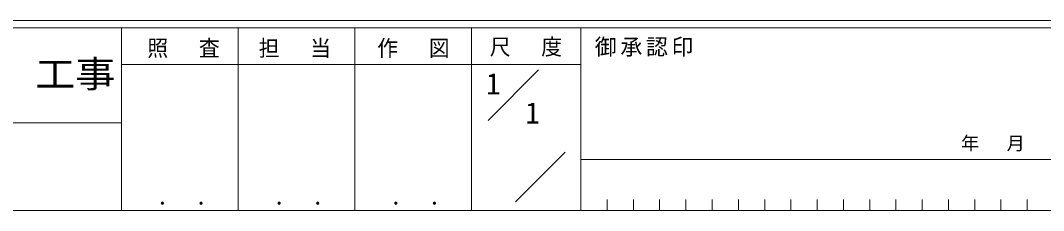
# Model space of a CAD drawing. Units: millimetres, scale not verified. Extents: x -594 to 539, y -420 to 386.
# Drawn here: x 118.3 to 398.9, y -420 to -368 of the extents above; entities that cross this region are included whole.
import ezdxf
from ezdxf.enums import TextEntityAlignment as Align

# ---------------------------------------------------------------- set-up
doc = ezdxf.new("R2010")
doc.units = ezdxf.units.MM
doc.header["$LTSCALE"] = 2
doc.layers.add('0-1_YKK_ZWAK', color=7, linetype='Continuous', lineweight=9)
doc.layers.add('0-2_USER1', color=7, linetype='Continuous')
doc.styles.add('ＭＳ ゴシック', font='')
doc.styles.get('ＭＳ ゴシック').set_extended_font_data('MS Gothic')

msp = doc.modelspace()

# ---------------------------------------------------------------- linework, layer by layer
at = {"layer": '0-1_YKK_ZWAK'}
for p, q in [((510, -368), (-590, -368)), ((456, -370), (-590, -370)), ((146, -370), (146, -420)), ((178, -370), (178, -420)), ((210, -370), (210, -420)), ((242, -370), (242, -420)), ((272, -370), (272, -420)), ((243.406, -379.999), (146, -379.999)), ((243.406, -379.999), (272, -379.999)), ((246.529, -395.337), (260.376, -381.49)), ((-38, -395.999), (146, -395.999)), ((254.103, -417.636), (267.709, -404.03)), ((272, -406), (416, -406)), ((279.2, -417), (279.2, -420)), ((286.4, -417), (286.4, -420)), ((293.6, -417), (293.6, -420)), ((300.8, -417), (300.8, -420)), ((308, -417), (308, -420)), ((315.2, -417), (315.2, -420)), ((322.4, -417), (322.4, -420)), ((329.6, -417), (329.6, -420)), ((336.8, -417), (336.8, -420)), ((344, -417), (344, -420)), ((351.2, -417), (351.2, -420)), ((358.4, -417), (358.4, -420)), ((365.6, -417), (365.6, -420)), ((372.8, -417), (372.8, -420)), ((380, -417), (380, -420)), ((387.2, -417), (387.2, -420)), ((394.4, -417), (394.4, -420)), ((-590, -420), (456, -420))]:
    msp.add_line(p, q, dxfattribs=at)

# ---------------------------------------------------------------- texts
at = {"layer": '0-1_YKK_ZWAK', "color": 3, "style": 'ＭＳ ゴシック', "width": 1.1}
msp.add_text('工事', height=7.331, dxfattribs=at).set_placement((122.331, -388.509), align=Align.BOTTOM_LEFT)
at = {"layer": '0-1_YKK_ZWAK', "color": 4, "style": 'ＭＳ ゴシック'}
msp.add_text('年   月   日', height=3.666, dxfattribs=at).set_placement((376.252, -404.527), align=Align.BOTTOM_LEFT)
at = {"layer": '0-1_YKK_ZWAK', "char_height": 4.399, "attachment_point": 7, "style": 'ＭＳ ゴシック'}
for s, insert in [('\\T1.24;\\W0.95;照\\~\\~査', (153.127, -378.257)), ('\\T1.24;\\W0.95;担\\~\\~当', (183.649, -378.257)), ('\\T1.24;\\W0.95;作\\~\\~図', (216.171, -378.231)), ('\\T1.24;\\W0.95;尺\\~\\~度', (247.018, -377.91)), ('\\T1.17;御承認印', (275.81, -377.904)), ('\\T1.24;\\W0.95;\\~．\\~．', (152.364, -418.494)), ('\\T1.24;\\W0.95;\\~．\\~．', (184.364, -418.494)), ('\\T1.24;\\W0.95;\\~．\\~．', (216.364, -418.494))]:
    msp.add_mtext(s, dxfattribs=dict(at, insert=insert))
at = {"layer": '0-2_USER1', "style": 'ＭＳ ゴシック'}
for p in [(246, -389.999), (256.762, -397.999)]:
    msp.add_text('1', height=5.865, dxfattribs=at).set_placement(p, align=Align.BOTTOM_LEFT)

doc.saveas('drawing.dxf')
